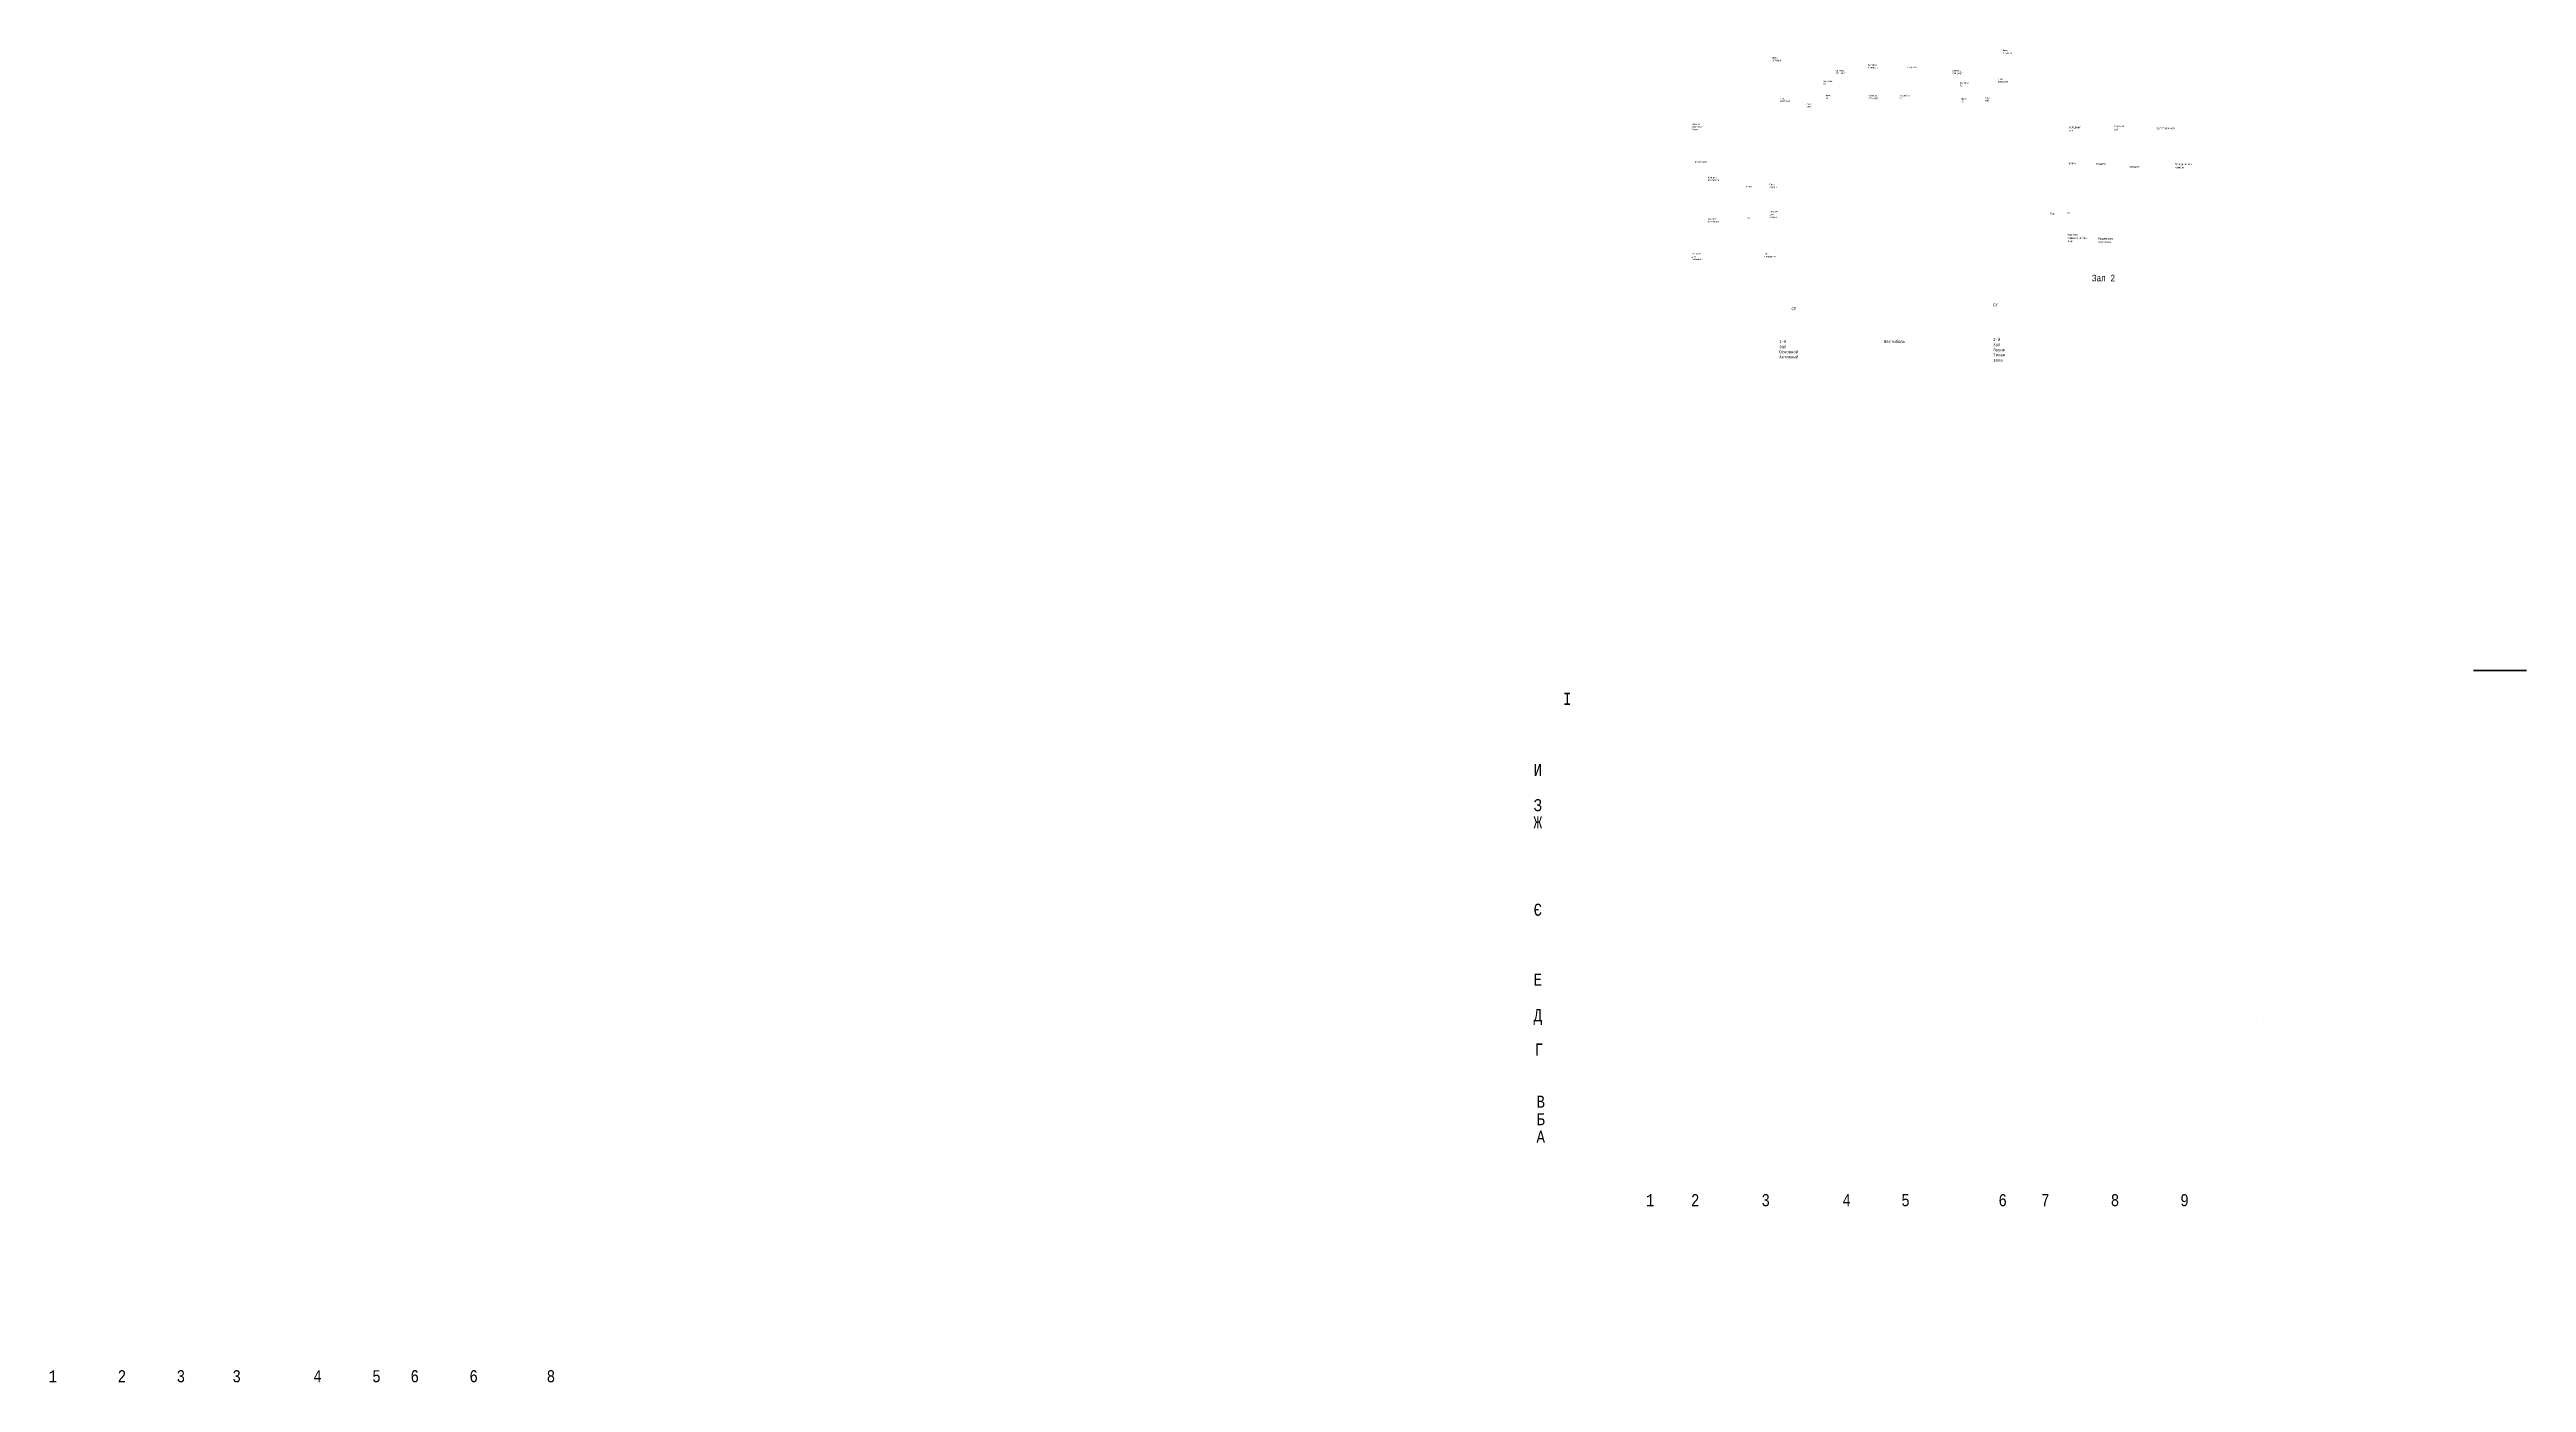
# Model space of a CAD drawing. Header units: millimetres. Extents: x -689206 to 4969298, y -1019800 to 703299.
# Drawn here: x -225403 to 26808, y -37084 to 98640 of the extents above; entities that cross this region are included whole.
import ezdxf

# ---------------------------------------------------------------- set-up
doc = ezdxf.new("R2010")
doc.units = ezdxf.units.MM
doc.layers.add('РАЗМЕРЫ', color=7, linetype='Continuous', lineweight=9)
doc.layers.add('сетка', color=104, linetype='Continuous')
doc.styles.add('Аннотативный', font='isocteur.ttf', dxfattribs={"width": 0.7, "height": 250})

msp = doc.modelspace()

# ---------------------------------------------------------------- linework, layer by layer
at = {"color": 7, "lineweight": 53, "true_color": 0xffffff}
msp.add_line((26807.6, 35398.3), (21408.7, 35398.3), dxfattribs=at)
at = {"layer": 'РАЗМЕРЫ', "lineweight": 5}
msp.add_open_spline([(0, 0), (0.3, 0), (0.7, 0), (1, 0)], degree=3, dxfattribs=at)
msp.add_open_spline([(0, 0), (0.3, 0), (0.7, 0), (1, 0)], degree=3, dxfattribs=at)
msp.add_open_spline([(0, 0), (0.3, 0), (0.7, 0), (1, 0)], degree=3, dxfattribs=at)

# ---------------------------------------------------------------- texts
at = {"color": 61, "true_color": 0xe5e878, "attachment_point": 1, "style": 'Аннотативный'}
for s, insert, char_height, width in [('Люкс\\PСПАЛЬНЯ', (-26514.6, 98640), 165.8, 766.271), ('Люкс\\PСПАЛЬНЯ', (-49972.8, 97887.4), 165.8, 766.271), ('однушка \\Pстандарт', (-43538.3, 96589.2), 165.8, 766.271), ('однушка \\Pстандарт', (-40254, 97179.4), 165.8, 766.271), ('Студийка', (-36292.8, 96931.7), 165.8, 766.271), ('однушка \\Pстандарт', (-31651.9, 96589.2), 165.8, 766.271), ('Люкс\\PВІТАЛЬНЯ', (-49167.7, 93750.2), 165.8, 766.271), ('однушка\\PСУ', (-44767, 95516.5), 165.8, 766.271), ('Люкс\\PСУ', (-44536.1, 94052.5), 165.8, 766.271), ('однушка \\Pстандарт', (-40171.4, 94036.5), 165.8, 766.271), ('студийка\\PСУ', (-37031.9, 94029.1), 165.8, 766.271), ('однушка\\PСУ', (-30887.5, 95342), 165.8, 766.271), ('Люкс\\PСУ', (-30722.8, 93701.5), 165.8, 766.271), ('Люкс ХОЛ', (-28328.6, 93808.7), 165.8, 766.271), ('Люкс\\PВІТАЛЬНЯ', (-26969.7, 95712.1), 165.8, 766.271), ('Кабинет директора отеля', (-58189.9, 91125.5), 165.799, 766.271), ('Люкс ХОЛ', (-46495.1, 93158.2), 165.8, 766.271), ('холодный цех', (-19806.9, 90826), 199.107, 920.207), ('Горячий цех ', (-15204.6, 90937.4), 199.107, 920.207), ('Заготовочная', (-10854.3, 90725.2), 199.107, 920.207), ('раздевалка', (-57875, 87278), 165.8, 766.271), ('Мойка', (-19872.2, 87145.7), 199.11, 920.207), ('раздача ', (-17061, 87129.8), 199.11, 920.207), ('овощная ', (-13602.5, 86825.3), 199.11, 920.207), ('Холодильная\\Pкамера', (-8982, 87071.4), 199.107, 920.207), ('Комната персонала', (-56540.5, 85695.8), 165.799, 766.271), ('Архив', (-52684.6, 84766.2), 165.8, 766.271), ('Пост охраны', (-50252.5, 84978.7), 165.799, 766.271), ('кабинет менеджера', (-56540.5, 81477.3), 165.799, 766.271), ('су', (-52530, 81591.2), 165.8, 766.271), ('Комната для охраны', (-50252.5, 82215.3), 165.799, 766.271), ('Бар', (-21659.2, 82049.5), 199.11, 920.207), ('Комната отдыха/приёма пищи', (-19973.4, 79894.1), 199.107, 920.207), ('Раздевалка персонала', (-16827.2, 79489.4), 199.107, 920.207), ('Комната для совещаний', (-58189.9, 77937.1), 165.799, 766.271), ('хоз помещение', (-50766, 77937.1), 165.799, 766.271), ('Зал 2', (-17443.3, 75707.3), 674.23, 3116.053), ('СУ', (-48029.1, 72416.7), 313.6, 1449.342), ('СУ', (-27518.7, 72799.6), 313.6, 1449.342), ('1-й зал Основной  Активный', (-49275.7, 69063.8), 313.597, 1449.342), ('Вестибюль', (-38618.2, 69063.8), 313.6, 1449.342), ('2-й зал  Лаунж Тихая зона', (-27490.7, 69268), 313.597, 1449.342)]:
    msp.add_mtext(s, dxfattribs=dict(at, insert=insert, char_height=char_height, width=width))
at = {"color": 61, "lineweight": 25, "true_color": 0xe5e878, "insert": (-19982.6, 82113.8), "char_height": 199.11, "width": 933.819, "attachment_point": 1, "style": 'Аннотативный'}
msp.add_mtext('СУ', dxfattribs=at)
at = {"layer": 'сетка', "color": 0, "char_height": 1230.9, "attachment_point": 1, "style": 'Аннотативный'}
for s, insert, width in [('І', (-71293.1, 33140.6), 181.646), ('И', (-74291.9, 25906.7), 181.646), ('Ж', (-74291.9, 20568), 181.646), ('З', (-74291.9, 22315), 181.646), ('Є', (-74291.9, 11670.1), 181.646), ('Е', (-74291.9, 4551.7), 181.646), ('Д', (-74291.9, 930.9), 181.646), ('Г', (-74169.7, -2566.6), 181.646), ('В', (-73995, -7884.5), 181.646), ('Б', (-73995, -9664.1), 181.646), ('А', (-73995, -11443.6), 181.646), ('1', (-62855.3, -17908.8), 181.646), ('2', (-58268.3, -17908.8), 181.646), ('3', (-51089.3, -17909.6), 181.646), ('4', (-42851.5, -17909.6), 181.646), ('5', (-36852.7, -17909.6), 1230.932), ('6', (-26958.1, -17909.6), 181.646), ('7', (-22616, -17909.6), 181.646), ('8', (-15521.2, -17908.5), 181.646), ('9', (-8442.5, -17908.5), 181.646), ('1', (-225506.5, -35833.9), 181.646), ('2', (-218463.6, -35833.9), 181.646), ('3', (-212463.6, -35833.9), 181.646), ('3', (-206780.5, -35834.7), 181.646), ('4', (-198542.6, -35834.7), 181.646), ('5', (-192543.9, -35834.7), 1230.932), ('6', (-188649.2, -35834.7), 181.646), ('6', (-182649.2, -35834.7), 181.646), ('8', (-174781.9, -35833.7), 181.646)]:
    msp.add_mtext(s, dxfattribs=dict(at, insert=insert, width=width))

doc.saveas('drawing.dxf')
